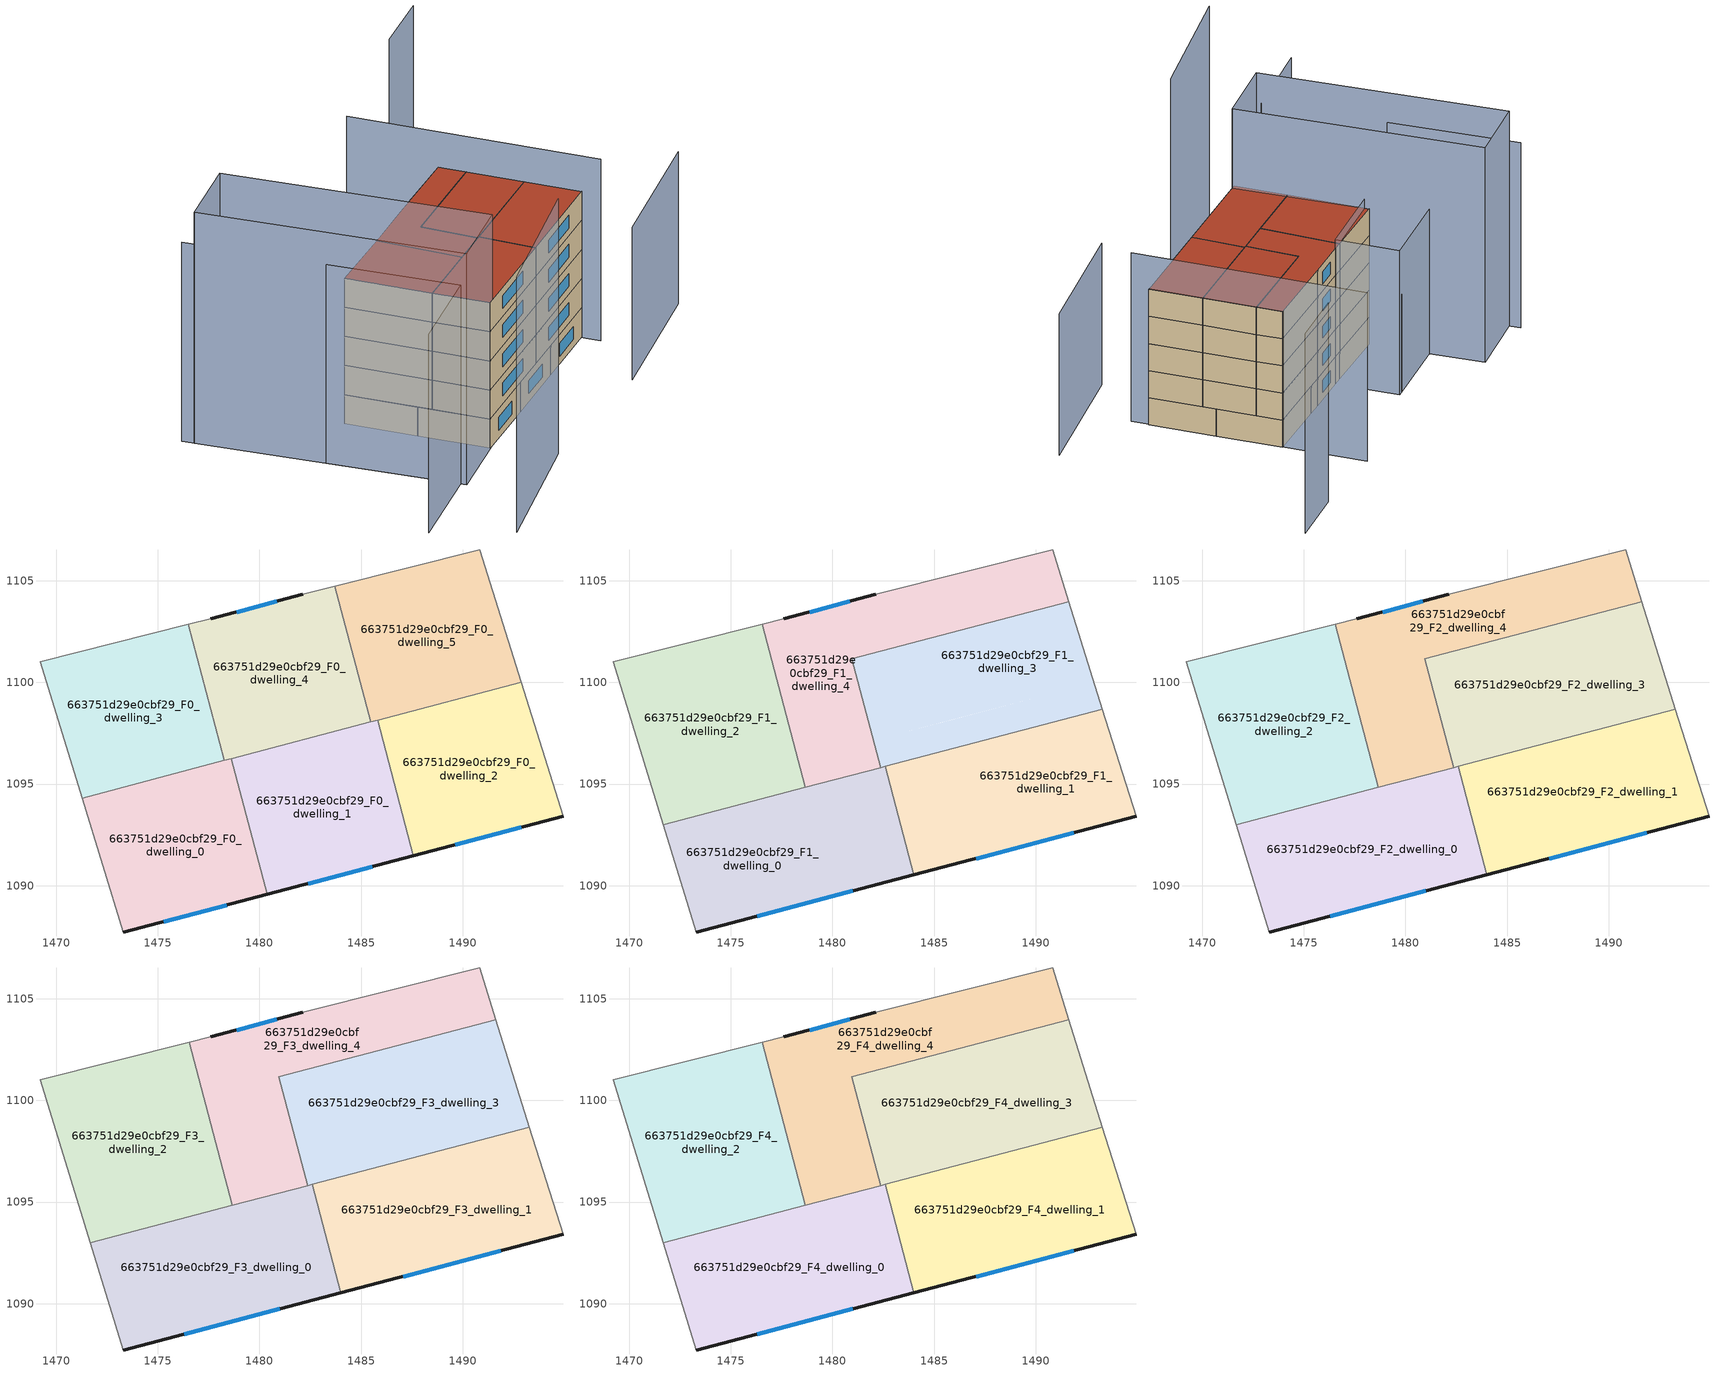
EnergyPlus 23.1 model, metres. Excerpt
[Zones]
663751d29e0cbf29_F0_dwelling_0
 floor ground (EU_floor_Construction): 1478.61,1096.25 1480.37,1089.57 1473.31,1087.71 1471.28,1094.31 z0
 wall outside (EU_wall_Construction): 1473.31,1087.71 1480.37,1089.57 z0:3
 wall to 663751d29e0cbf29_F0_dwelling_1 (EU_wall_Construction): 1480.37,1089.57 1478.61,1096.25 z0:3
 wall adiabatic (EU_wall_Construction): 1471.28,1094.31 1473.31,1087.71 z0:3
 wall to 663751d29e0cbf29_F0_dwelling_3 (EU_wall_Construction): 1478.27,1096.16 1471.28,1094.31 z0:3
 wall to 663751d29e0cbf29_F0_dwelling_4 (EU_wall_Construction): 1478.61,1096.25 1478.27,1096.16 z0:3
 window (EU_Window_Construction): 1475.29,1088.23 1478.39,1089.05 z0.84:2.16
 ceiling adiabatic (EU_roof_Construction): 1478.66,1094.83 1478.31,1096.17 1478.62,1096.25 1471.28,1094.31 1471.68,1092.99 z3
663751d29e0cbf29_F0_dwelling_1
 floor ground (EU_floor_Construction): 1485.82,1098.14 1487.57,1091.47 1480.37,1089.57 1478.61,1096.25 z0
 wall outside (EU_wall_Construction): 1480.37,1089.57 1487.57,1091.47 z0:3
 wall to 663751d29e0cbf29_F0_dwelling_2 (EU_wall_Construction): 1487.57,1091.47 1485.82,1098.14 z0:3
 wall to 663751d29e0cbf29_F0_dwelling_4 (EU_wall_Construction): 1485.47,1098.05 1478.61,1096.25 z0:3
 wall to 663751d29e0cbf29_F0_dwelling_5 (EU_wall_Construction): 1485.82,1098.14 1485.47,1098.05 z0:3
 window (EU_Window_Construction): 1482.39,1090.1 1485.56,1090.94 z0.84:2.16
663751d29e0cbf29_F0_dwelling_2
 floor ground (EU_floor_Construction): 1492.86,1100 1494.93,1093.41 1487.57,1091.47 1485.82,1098.14 z0
 wall outside (EU_wall_Construction): 1487.57,1091.47 1494.93,1093.41 z0:3
 wall adiabatic (EU_wall_Construction): 1494.93,1093.41 1492.86,1100 z0:3
 wall to 663751d29e0cbf29_F0_dwelling_5 (EU_wall_Construction): 1492.86,1100 1485.82,1098.14 z0:3
 window (EU_Window_Construction): 1489.63,1092.01 1492.87,1092.87 z0.84:2.16
663751d29e0cbf29_F0_dwelling_3
 floor ground (EU_floor_Construction): 1476.51,1102.84 1478.27,1096.16 1471.28,1094.31 1469.21,1101.02 z0
 wall to 663751d29e0cbf29_F0_dwelling_4 (EU_wall_Construction): 1478.27,1096.16 1476.51,1102.84 z0:3
 wall adiabatic (EU_wall_Construction): 1476.51,1102.84 1469.21,1101.02 1471.28,1094.31 z0:3
 ceiling adiabatic (EU_roof_Construction): 1478.27,1096.16 1476.51,1102.84 1469.21,1101.02 1471.28,1094.31 z3
663751d29e0cbf29_F0_dwelling_4
 floor ground (EU_floor_Construction): 1483.71,1104.72 1485.47,1098.05 1478.27,1096.16 1476.51,1102.84 1477.62,1103.12 1482.12,1104.32 z0
 wall outside (EU_wall_Construction): 1482.12,1104.32 1477.62,1103.12 z0:3
 wall adiabatic (EU_wall_Construction): 1477.62,1103.12 1476.51,1102.84 / 1483.71,1104.72 1482.12,1104.32 z0:3
 wall to 663751d29e0cbf29_F0_dwelling_5 (EU_wall_Construction): 1485.47,1098.05 1483.71,1104.72 z0:3
 window (EU_Window_Construction): 1480.86,1103.98 1478.88,1103.46 z0.84:2.16
663751d29e0cbf29_F0_dwelling_5
 floor ground (EU_floor_Construction): 1490.83,1106.52 1492.86,1100 1485.47,1098.05 1483.71,1104.72 z0
 wall adiabatic (EU_wall_Construction): 1492.86,1100 1490.83,1106.52 1483.71,1104.72 z0:3
663751d29e0cbf29_F1_dwelling_0
 floor to 663751d29e0cbf29_F0_dwelling_0 (EU_floor_Construction): 1478.97,1094.91 1480.37,1089.57 1473.31,1087.71 1471.68,1092.99 z3
 floor to 663751d29e0cbf29_F0_dwelling_1 (EU_floor_Construction): 1482.6,1095.87 1484,1090.53 1480.37,1089.57 1478.97,1094.91 z3
 wall outside (EU_wall_Construction): 1473.31,1087.71 1484,1090.53 z3:6
 wall to 663751d29e0cbf29_F1_dwelling_1 (EU_wall_Construction): 1484,1090.53 1482.6,1095.87 z3:6
 wall adiabatic (EU_wall_Construction): 1471.68,1092.99 1473.31,1087.71 z3:6
 wall to 663751d29e0cbf29_F1_dwelling_2 (EU_wall_Construction): 1478.66,1094.83 1471.68,1092.99 z3:6
 wall to 663751d29e0cbf29_F1_dwelling_4 (EU_wall_Construction): 1482.37,1095.81 1478.66,1094.83 z3:6
 wall to 663751d29e0cbf29_F1_dwelling_3 (EU_wall_Construction): 1482.6,1095.87 1482.37,1095.81 z3:6
 window (EU_Window_Construction): 1476.31,1088.5 1481.01,1089.74 z3.84:5.16
663751d29e0cbf29_F1_dwelling_1
 floor to 663751d29e0cbf29_F0_dwelling_1 (EU_floor_Construction): 1486.17,1096.81 1487.57,1091.47 1484,1090.53 1482.6,1095.87 z3
 floor to 663751d29e0cbf29_F0_dwelling_2 (EU_floor_Construction): 1493.28,1098.68 1494.93,1093.41 1487.57,1091.47 1486.17,1096.81 z3
 wall outside (EU_wall_Construction): 1484,1090.53 1494.93,1093.41 z3:6
 wall adiabatic (EU_wall_Construction): 1494.93,1093.41 1493.28,1098.68 z3:6
 wall to 663751d29e0cbf29_F1_dwelling_3 (EU_wall_Construction): 1493.28,1098.68 1482.6,1095.87 z3:6
 window (EU_Window_Construction): 1487.06,1091.34 1491.87,1092.6 z3.84:5.16
663751d29e0cbf29_F1_dwelling_2
 floor to 663751d29e0cbf29_F0_dwelling_4 (EU_floor_Construction): 1476.55,1102.85 1478.31,1096.17 1478.27,1096.16 1476.51,1102.84 z3
 floor adiabatic (EU_floor_Construction): 1476.51,1102.84 1478.27,1096.16 1478.31,1096.17 1478.66,1094.83 1471.68,1092.99 1469.21,1101.02 z3
 wall adiabatic (EU_wall_Construction): 1476.55,1102.85 1469.21,1101.02 1471.68,1092.99 z3:6
 wall to 663751d29e0cbf29_F1_dwelling_4 (EU_wall_Construction): 1478.66,1094.83 1476.55,1102.85 z3:6
663751d29e0cbf29_F1_dwelling_3
 floor to 663751d29e0cbf29_F0_dwelling_2 (EU_floor_Construction): 1492.86,1100 1493.28,1098.68 1486.17,1096.81 1485.82,1098.14 z3
 floor to 663751d29e0cbf29_F0_dwelling_5 (EU_floor_Construction): 1491.63,1103.96 1492.86,1100 1485.47,1098.05 1484.41,1102.06 z3
 floor to 663751d29e0cbf29_F0_dwelling_4 (EU_floor_Construction): 1484.41,1102.06 1485.47,1098.05 1482.01,1097.14 1480.96,1101.15 z3
 floor to 663751d29e0cbf29_F0_dwelling_1 (EU_floor_Construction): 1485.82,1098.14 1486.17,1096.81 1482.37,1095.81 1482.01,1097.14 z3
 wall to 663751d29e0cbf29_F1_dwelling_4 (EU_wall_Construction): 1491.63,1103.96 1480.96,1101.15 1482.37,1095.81 z3:6
 wall adiabatic (EU_wall_Construction): 1493.28,1098.68 1491.63,1103.96 z3:6
663751d29e0cbf29_F1_dwelling_4
 floor to 663751d29e0cbf29_F0_dwelling_4 (EU_floor_Construction): 1483.71,1104.72 1484.41,1102.06 1480.96,1101.15 1482.01,1097.14 1478.31,1096.17 1476.55,1102.85 1477.62,1103.12 1482.12,1104.32 z3
 floor to 663751d29e0cbf29_F0_dwelling_1 (EU_floor_Construction): 1482.01,1097.14 1482.37,1095.81 1478.97,1094.91 1478.62,1096.25 z3
 floor to 663751d29e0cbf29_F0_dwelling_5 (EU_floor_Construction): 1490.83,1106.52 1491.63,1103.96 1484.41,1102.06 1483.71,1104.72 z3
 floor to 663751d29e0cbf29_F0_dwelling_0 (EU_floor_Construction): 1478.62,1096.25 1478.97,1094.91 1478.66,1094.83 1478.31,1096.17 z3
 wall outside (EU_wall_Construction): 1482.12,1104.32 1477.62,1103.12 z3:6
 wall adiabatic (EU_wall_Construction): 1477.62,1103.12 1476.55,1102.85 / 1491.63,1103.96 1490.83,1106.52 1482.12,1104.32 z3:6
 window (EU_Window_Construction): 1480.86,1103.98 1478.88,1103.46 z3.84:5.16
663751d29e0cbf29_F2_dwelling_0
 floor to 663751d29e0cbf29_F1_dwelling_0 (EU_floor_Construction): 1482.6,1095.87 1484,1090.53 1473.31,1087.71 1471.68,1092.99 z6
 wall outside (EU_wall_Construction): 1473.31,1087.71 1484,1090.53 z6:9
 wall to 663751d29e0cbf29_F2_dwelling_1 (EU_wall_Construction): 1484,1090.53 1482.6,1095.87 z6:9
 wall adiabatic (EU_wall_Construction): 1471.68,1092.99 1473.31,1087.71 z6:9
 wall to 663751d29e0cbf29_F2_dwelling_2 (EU_wall_Construction): 1478.66,1094.83 1471.68,1092.99 z6:9
 wall to 663751d29e0cbf29_F2_dwelling_4 (EU_wall_Construction): 1482.37,1095.81 1478.66,1094.83 z6:9
 wall to 663751d29e0cbf29_F2_dwelling_3 (EU_wall_Construction): 1482.6,1095.87 1482.37,1095.81 z6:9
 window (EU_Window_Construction): 1476.31,1088.5 1481.01,1089.74 z6.84:8.16
663751d29e0cbf29_F2_dwelling_1
 floor to 663751d29e0cbf29_F1_dwelling_1 (EU_floor_Construction): 1493.28,1098.68 1494.93,1093.41 1484,1090.53 1482.6,1095.87 z6
 wall outside (EU_wall_Construction): 1484,1090.53 1494.93,1093.41 z6:9
 wall adiabatic (EU_wall_Construction): 1494.93,1093.41 1493.28,1098.68 z6:9
 wall to 663751d29e0cbf29_F2_dwelling_3 (EU_wall_Construction): 1493.28,1098.68 1482.6,1095.87 z6:9
 window (EU_Window_Construction): 1487.06,1091.34 1491.87,1092.6 z6.84:8.16
663751d29e0cbf29_F2_dwelling_2
 floor to 663751d29e0cbf29_F1_dwelling_2 (EU_floor_Construction): 1476.55,1102.85 1478.66,1094.83 1471.68,1092.99 1469.21,1101.02 z6
 wall adiabatic (EU_wall_Construction): 1476.55,1102.85 1469.21,1101.02 1471.68,1092.99 z6:9
 wall to 663751d29e0cbf29_F2_dwelling_4 (EU_wall_Construction): 1478.66,1094.83 1476.55,1102.85 z6:9
663751d29e0cbf29_F2_dwelling_3
 floor to 663751d29e0cbf29_F1_dwelling_3 (EU_floor_Construction): 1491.63,1103.96 1493.28,1098.68 1482.37,1095.81 1480.96,1101.15 z6
 wall to 663751d29e0cbf29_F2_dwelling_4 (EU_wall_Construction): 1491.63,1103.96 1480.96,1101.15 1482.37,1095.81 z6:9
 wall adiabatic (EU_wall_Construction): 1493.28,1098.68 1491.63,1103.96 z6:9
663751d29e0cbf29_F2_dwelling_4
 floor to 663751d29e0cbf29_F1_dwelling_4 (EU_floor_Construction): 1490.83,1106.52 1491.63,1103.96 1480.96,1101.15 1482.37,1095.81 1478.66,1094.83 1476.55,1102.85 1477.62,1103.12 1482.12,1104.32 z6
 wall outside (EU_wall_Construction): 1482.12,1104.32 1477.62,1103.12 z6:9
 wall adiabatic (EU_wall_Construction): 1477.62,1103.12 1476.55,1102.85 / 1491.63,1103.96 1490.83,1106.52 1482.12,1104.32 z6:9
 window (EU_Window_Construction): 1480.86,1103.98 1478.88,1103.46 z6.84:8.16
663751d29e0cbf29_F3_dwelling_0
 floor to 663751d29e0cbf29_F2_dwelling_0 (EU_floor_Construction): 1482.6,1095.87 1484,1090.53 1473.31,1087.71 1471.68,1092.99 z9
 wall outside (EU_wall_Construction): 1473.31,1087.71 1484,1090.53 z9:12
 wall to 663751d29e0cbf29_F3_dwelling_1 (EU_wall_Construction): 1484,1090.53 1482.6,1095.87 z9:12
 wall adiabatic (EU_wall_Construction): 1471.68,1092.99 1473.31,1087.71 z9:12
 wall to 663751d29e0cbf29_F3_dwelling_2 (EU_wall_Construction): 1478.66,1094.83 1471.68,1092.99 z9:12
 wall to 663751d29e0cbf29_F3_dwelling_4 (EU_wall_Construction): 1482.37,1095.81 1478.66,1094.83 z9:12
 wall to 663751d29e0cbf29_F3_dwelling_3 (EU_wall_Construction): 1482.6,1095.87 1482.37,1095.81 z9:12
 window (EU_Window_Construction): 1476.31,1088.5 1481.01,1089.74 z9.84:11.16
663751d29e0cbf29_F3_dwelling_1
 floor to 663751d29e0cbf29_F2_dwelling_1 (EU_floor_Construction): 1493.28,1098.68 1494.93,1093.41 1484,1090.53 1482.6,1095.87 z9
 wall outside (EU_wall_Construction): 1484,1090.53 1494.93,1093.41 z9:12
 wall adiabatic (EU_wall_Construction): 1494.93,1093.41 1493.28,1098.68 z9:12
 wall to 663751d29e0cbf29_F3_dwelling_3 (EU_wall_Construction): 1493.28,1098.68 1482.6,1095.87 z9:12
 window (EU_Window_Construction): 1487.06,1091.34 1491.87,1092.6 z9.84:11.16
663751d29e0cbf29_F3_dwelling_2
 floor to 663751d29e0cbf29_F2_dwelling_2 (EU_floor_Construction): 1476.55,1102.85 1478.66,1094.83 1471.68,1092.99 1469.21,1101.02 z9
 wall adiabatic (EU_wall_Construction): 1476.55,1102.85 1469.21,1101.02 1471.68,1092.99 z9:12
 wall to 663751d29e0cbf29_F3_dwelling_4 (EU_wall_Construction): 1478.66,1094.83 1476.55,1102.85 z9:12
663751d29e0cbf29_F3_dwelling_3
 floor to 663751d29e0cbf29_F2_dwelling_3 (EU_floor_Construction): 1491.63,1103.96 1493.28,1098.68 1482.37,1095.81 1480.96,1101.15 z9
 wall to 663751d29e0cbf29_F3_dwelling_4 (EU_wall_Construction): 1491.63,1103.96 1480.96,1101.15 1482.37,1095.81 z9:12
 wall adiabatic (EU_wall_Construction): 1493.28,1098.68 1491.63,1103.96 z9:12
663751d29e0cbf29_F3_dwelling_4
 floor to 663751d29e0cbf29_F2_dwelling_4 (EU_floor_Construction): 1490.83,1106.52 1491.63,1103.96 1480.96,1101.15 1482.37,1095.81 1478.66,1094.83 1476.55,1102.85 1477.62,1103.12 1482.12,1104.32 z9
 wall outside (EU_wall_Construction): 1482.12,1104.32 1477.62,1103.12 z9:12
 wall adiabatic (EU_wall_Construction): 1477.62,1103.12 1476.55,1102.85 / 1491.63,1103.96 1490.83,1106.52 1482.12,1104.32 z9:12
 window (EU_Window_Construction): 1480.86,1103.98 1478.88,1103.46 z9.84:11.16
663751d29e0cbf29_F4_dwelling_0
 floor to 663751d29e0cbf29_F3_dwelling_0 (EU_floor_Construction): 1482.6,1095.87 1484,1090.53 1473.31,1087.71 1471.68,1092.99 z12
 wall outside (EU_wall_Construction): 1473.31,1087.71 1484,1090.53 z12:15
 wall to 663751d29e0cbf29_F4_dwelling_1 (EU_wall_Construction): 1484,1090.53 1482.6,1095.87 z12:15
 wall adiabatic (EU_wall_Construction): 1471.68,1092.99 1473.31,1087.71 z12:15
 wall to 663751d29e0cbf29_F4_dwelling_2 (EU_wall_Construction): 1478.66,1094.83 1471.68,1092.99 z12:15
 wall to 663751d29e0cbf29_F4_dwelling_4 (EU_wall_Construction): 1482.37,1095.81 1478.66,1094.83 z12:15
 wall to 663751d29e0cbf29_F4_dwelling_3 (EU_wall_Construction): 1482.6,1095.87 1482.37,1095.81 z12:15
 window (EU_Window_Construction): 1476.31,1088.5 1481.01,1089.74 z12.84:14.16
 roof outside (EU_roof_Construction): 1484,1090.53 1482.6,1095.87 1471.68,1092.99 1473.31,1087.71 z15
663751d29e0cbf29_F4_dwelling_1
 floor to 663751d29e0cbf29_F3_dwelling_1 (EU_floor_Construction): 1493.28,1098.68 1494.93,1093.41 1484,1090.53 1482.6,1095.87 z12
 wall outside (EU_wall_Construction): 1484,1090.53 1494.93,1093.41 z12:15
 wall adiabatic (EU_wall_Construction): 1494.93,1093.41 1493.28,1098.68 z12:15
 wall to 663751d29e0cbf29_F4_dwelling_3 (EU_wall_Construction): 1493.28,1098.68 1482.6,1095.87 z12:15
 window (EU_Window_Construction): 1487.06,1091.34 1491.87,1092.6 z12.84:14.16
 roof outside (EU_roof_Construction): 1494.93,1093.41 1493.28,1098.68 1482.6,1095.87 1484,1090.53 z15
663751d29e0cbf29_F4_dwelling_2
 floor to 663751d29e0cbf29_F3_dwelling_2 (EU_floor_Construction): 1476.55,1102.85 1478.66,1094.83 1471.68,1092.99 1469.21,1101.02 z12
 wall adiabatic (EU_wall_Construction): 1476.55,1102.85 1469.21,1101.02 1471.68,1092.99 z12:15
 wall to 663751d29e0cbf29_F4_dwelling_4 (EU_wall_Construction): 1478.66,1094.83 1476.55,1102.85 z12:15
 roof outside (EU_roof_Construction): 1478.66,1094.83 1476.55,1102.85 1469.21,1101.02 1471.68,1092.99 z15
663751d29e0cbf29_F4_dwelling_3
 floor to 663751d29e0cbf29_F3_dwelling_3 (EU_floor_Construction): 1491.63,1103.96 1493.28,1098.68 1482.37,1095.81 1480.96,1101.15 z12
 wall to 663751d29e0cbf29_F4_dwelling_4 (EU_wall_Construction): 1491.63,1103.96 1480.96,1101.15 1482.37,1095.81 z12:15
 wall adiabatic (EU_wall_Construction): 1493.28,1098.68 1491.63,1103.96 z12:15
 roof outside (EU_roof_Construction): 1493.28,1098.68 1491.63,1103.96 1480.96,1101.15 1482.37,1095.81 z15
663751d29e0cbf29_F4_dwelling_4
 floor to 663751d29e0cbf29_F3_dwelling_4 (EU_floor_Construction): 1490.83,1106.52 1491.63,1103.96 1480.96,1101.15 1482.37,1095.81 1478.66,1094.83 1476.55,1102.85 1477.62,1103.12 1482.12,1104.32 z12
 wall outside (EU_wall_Construction): 1482.12,1104.32 1477.62,1103.12 z12:15
 wall adiabatic (EU_wall_Construction): 1477.62,1103.12 1476.55,1102.85 / 1491.63,1103.96 1490.83,1106.52 1482.12,1104.32 z12:15
 window (EU_Window_Construction): 1480.86,1103.98 1478.88,1103.46 z12.84:14.16
 roof outside (EU_roof_Construction): 1491.63,1103.96 1490.83,1106.52 1482.12,1104.32 1477.62,1103.12 1476.55,1102.85 1478.66,1094.83 1482.37,1095.81 1480.96,1101.15 z15
shading: 1491.22,1085 1505.04,1090.07 z0:15.7; 1462.2,1076.51 1476.16,1082.19 z0:26.3; 1457.82,1110.86 1466.41,1085.91 / 1466.41,1085.91 1457.35,1082.8 z0:20.5; 1466.58,1085.4 1458.21,1109.73 / 1458.21,1109.73 1465.45,1112.23 / 1465.45,1112.23 1473.83,1087.89 / 1473.83,1087.89 1466.58,1085.4 z0:23.8; 1467.31,1106.83 1475.65,1109.42 / 1475.65,1109.42 1477.62,1103.12 / 1477.62,1103.12 1469.27,1100.52 / 1469.27,1100.52 1467.31,1106.83 z0:16; 1495.37,1091.65 1488.23,1114.83 z0:18.7; 1490.83,1106.52 1482.13,1103.81 z0:7.1; 1503.34,1118.52 1497.03,1116.6 z0:22.1; 1475.02,1109.23 1467.17,1106.65 z0:11.1
[Building]
EU S2 Campaign: North Axis=0; Terrain=City; Solar Distribution=FullExterior
[Site:Location]
Lyon-Bron: Latitude=45.75; Longitude=5; Time Zone=1; Elevation=198
[SizingPeriod:WeatherFileDays]
AnnualSizingPeriod: Begin Month=1; Begin Day of Month=1; End Month=12; End Day of Month=31; Day of Week for Start Day=Monday; Use Weather File Daylight Saving Period=No; Use Weather File Rain and Snow Indicators=No
[MATERIAL]
EU_InternalMass_Material: Roughness=MediumRough; Thickness=0.1; Conductivity=1; Density=1800; Specific Heat=900; Thermal Absorptance=0.9; Solar Absorptance=0.7; Visible Absorptance=0.7
[MATERIAL:NOMASS] Roughness=MediumRough; Thermal Absorptance=0.9; Solar Absorptance=0.7; Visible Absorptance=0.7
Name | Thermal Resistance
EU_wall_NoMass | 0.776494
EU_roof_NoMass | 0.486893
EU_floor_NoMass | 0.421597
[WINDOWMATERIAL:SIMPLEGLAZINGSYSTEM]
EU_Window_SimpleGlazing: UFactor=4.24961; Solar Heat Gain Coefficient=0.83; Visible Transmittance=0.83
[CONSTRUCTION]
EU_wall_Construction: EU_wall_NoMass
EU_roof_Construction: EU_roof_NoMass
EU_floor_Construction: EU_floor_NoMass
EU_Window_Construction: EU_Window_SimpleGlazing
EU_InternalMass_Construction: EU_InternalMass_Material
[ZONE] Type=1; Multiplier=1; Ceiling Height=autocalculate; Floor Area=autocalculate; Part of Total Floor Area=Yes
Name | Volume
663751d29e0cbf29_F0_dwelling_0 | 154.189
663751d29e0cbf29_F1_dwelling_0; 663751d29e0cbf29_F2_dwelling_0; 663751d29e0cbf29_F3_dwelling_0; 663751d29e0cbf29_F4_dwelling_0 | 185.008
663751d29e0cbf29_F0_dwelling_1 | 154.195
663751d29e0cbf29_F1_dwelling_1; 663751d29e0cbf29_F2_dwelling_1; 663751d29e0cbf29_F3_dwelling_1; 663751d29e0cbf29_F4_dwelling_1 | 185.012
663751d29e0cbf29_F0_dwelling_2 | 154.182
663751d29e0cbf29_F1_dwelling_2; 663751d29e0cbf29_F2_dwelling_2; 663751d29e0cbf29_F3_dwelling_2; 663751d29e0cbf29_F4_dwelling_2 | 185.032
663751d29e0cbf29_F0_dwelling_3 | 154.197
663751d29e0cbf29_F1_dwelling_3; 663751d29e0cbf29_F2_dwelling_3; 663751d29e0cbf29_F3_dwelling_3; 663751d29e0cbf29_F4_dwelling_3 | 185.038
663751d29e0cbf29_F0_dwelling_4 | 154.191
663751d29e0cbf29_F1_dwelling_4; 663751d29e0cbf29_F2_dwelling_4; 663751d29e0cbf29_F3_dwelling_4; 663751d29e0cbf29_F4_dwelling_4 | 185.037
663751d29e0cbf29_F0_dwelling_5 | 154.202
[INTERNALMASS] Construction=EU_InternalMass_Construction
Name | Zone or ZoneList | Surface Area
663751d29e0cbf29_F0_dwelling_0_EU_InternalMass | 663751d29e0cbf29_F0_dwelling_0 | 51.3962
663751d29e0cbf29_F0_dwelling_1_EU_InternalMass | 663751d29e0cbf29_F0_dwelling_1 | 51.3981
663751d29e0cbf29_F0_dwelling_2_EU_InternalMass | 663751d29e0cbf29_F0_dwelling_2 | 51.3942
663751d29e0cbf29_F0_dwelling_3_EU_InternalMass | 663751d29e0cbf29_F0_dwelling_3 | 51.399
663751d29e0cbf29_F0_dwelling_4_EU_InternalMass | 663751d29e0cbf29_F0_dwelling_4 | 51.3972
663751d29e0cbf29_F0_dwelling_5_EU_InternalMass | 663751d29e0cbf29_F0_dwelling_5 | 51.4007
663751d29e0cbf29_F1_dwelling_0_EU_InternalMass | 663751d29e0cbf29_F1_dwelling_0 | 61.6703
663751d29e0cbf29_F1_dwelling_1_EU_InternalMass | 663751d29e0cbf29_F1_dwelling_1 | 61.6714
663751d29e0cbf29_F1_dwelling_2_EU_InternalMass | 663751d29e0cbf29_F1_dwelling_2 | 61.6773
663751d29e0cbf29_F1_dwelling_3_EU_InternalMass | 663751d29e0cbf29_F1_dwelling_3 | 61.6802
663751d29e0cbf29_F1_dwelling_4_EU_InternalMass | 663751d29e0cbf29_F1_dwelling_4 | 61.6795
663751d29e0cbf29_F2_dwelling_0_EU_InternalMass | 663751d29e0cbf29_F2_dwelling_0 | 61.6703
663751d29e0cbf29_F2_dwelling_1_EU_InternalMass | 663751d29e0cbf29_F2_dwelling_1 | 61.6714
663751d29e0cbf29_F2_dwelling_2_EU_InternalMass | 663751d29e0cbf29_F2_dwelling_2 | 61.6773
663751d29e0cbf29_F2_dwelling_3_EU_InternalMass | 663751d29e0cbf29_F2_dwelling_3 | 61.6802
663751d29e0cbf29_F2_dwelling_4_EU_InternalMass | 663751d29e0cbf29_F2_dwelling_4 | 61.6795
663751d29e0cbf29_F3_dwelling_0_EU_InternalMass | 663751d29e0cbf29_F3_dwelling_0 | 61.6703
663751d29e0cbf29_F3_dwelling_1_EU_InternalMass | 663751d29e0cbf29_F3_dwelling_1 | 61.6714
663751d29e0cbf29_F3_dwelling_2_EU_InternalMass | 663751d29e0cbf29_F3_dwelling_2 | 61.6773
663751d29e0cbf29_F3_dwelling_3_EU_InternalMass | 663751d29e0cbf29_F3_dwelling_3 | 61.6802
663751d29e0cbf29_F3_dwelling_4_EU_InternalMass | 663751d29e0cbf29_F3_dwelling_4 | 61.6795
663751d29e0cbf29_F4_dwelling_0_EU_InternalMass | 663751d29e0cbf29_F4_dwelling_0 | 61.6703
663751d29e0cbf29_F4_dwelling_1_EU_InternalMass | 663751d29e0cbf29_F4_dwelling_1 | 61.6714
663751d29e0cbf29_F4_dwelling_2_EU_InternalMass | 663751d29e0cbf29_F4_dwelling_2 | 61.6773
663751d29e0cbf29_F4_dwelling_3_EU_InternalMass | 663751d29e0cbf29_F4_dwelling_3 | 61.6802
663751d29e0cbf29_F4_dwelling_4_EU_InternalMass | 663751d29e0cbf29_F4_dwelling_4 | 61.6795
[OTHEREQUIPMENT] Fuel Type=Electricity; Design Level Calculation Method=Watts/Area; Power per Zone Floor Area=1; Fraction Latent=0; Fraction Radiant=0; Fraction Lost=0; Carbon Dioxide Generation Rate=0; EndUse Subcategory=EU_Step8_InternalGains
Name | Zone or ZoneList or Space or SpaceList | Schedule
EU_Step8_InternalGain_663751d29e0cbf29_F0_dwelling_0_f000 | 663751d29e0cbf29_F0_dwelling_0 | EU_Step8_GainSchedule_663751d29e0cbf29_F0_dwelling_0_f000
EU_Step8_InternalGain_663751d29e0cbf29_F0_dwelling_1_f000 | 663751d29e0cbf29_F0_dwelling_1 | EU_Step8_GainSchedule_663751d29e0cbf29_F0_dwelling_1_f000
EU_Step8_InternalGain_663751d29e0cbf29_F0_dwelling_2_f000 | 663751d29e0cbf29_F0_dwelling_2 | EU_Step8_GainSchedule_663751d29e0cbf29_F0_dwelling_2_f000
EU_Step8_InternalGain_663751d29e0cbf29_F0_dwelling_3_f000 | 663751d29e0cbf29_F0_dwelling_3 | EU_Step8_GainSchedule_663751d29e0cbf29_F0_dwelling_3_f000
EU_Step8_InternalGain_663751d29e0cbf29_F0_dwelling_4_f000 | 663751d29e0cbf29_F0_dwelling_4 | EU_Step8_GainSchedule_663751d29e0cbf29_F0_dwelling_4_f000
EU_Step8_InternalGain_663751d29e0cbf29_F0_dwelling_5_f000 | 663751d29e0cbf29_F0_dwelling_5 | EU_Step8_GainSchedule_663751d29e0cbf29_F0_dwelling_5_f000
EU_Step8_InternalGain_663751d29e0cbf29_F1_dwelling_0_f000 | 663751d29e0cbf29_F1_dwelling_0 | EU_Step8_GainSchedule_663751d29e0cbf29_F1_dwelling_0_f000
EU_Step8_InternalGain_663751d29e0cbf29_F1_dwelling_1_f000 | 663751d29e0cbf29_F1_dwelling_1 | EU_Step8_GainSchedule_663751d29e0cbf29_F1_dwelling_1_f000
EU_Step8_InternalGain_663751d29e0cbf29_F1_dwelling_2_f000 | 663751d29e0cbf29_F1_dwelling_2 | EU_Step8_GainSchedule_663751d29e0cbf29_F1_dwelling_2_f000
EU_Step8_InternalGain_663751d29e0cbf29_F1_dwelling_3_f000 | 663751d29e0cbf29_F1_dwelling_3 | EU_Step8_GainSchedule_663751d29e0cbf29_F1_dwelling_3_f000
EU_Step8_InternalGain_663751d29e0cbf29_F1_dwelling_4_f000 | 663751d29e0cbf29_F1_dwelling_4 | EU_Step8_GainSchedule_663751d29e0cbf29_F1_dwelling_4_f000
EU_Step8_InternalGain_663751d29e0cbf29_F2_dwelling_0_f000 | 663751d29e0cbf29_F2_dwelling_0 | EU_Step8_GainSchedule_663751d29e0cbf29_F2_dwelling_0_f000
EU_Step8_InternalGain_663751d29e0cbf29_F2_dwelling_1_f000 | 663751d29e0cbf29_F2_dwelling_1 | EU_Step8_GainSchedule_663751d29e0cbf29_F2_dwelling_1_f000
EU_Step8_InternalGain_663751d29e0cbf29_F2_dwelling_2_f000 | 663751d29e0cbf29_F2_dwelling_2 | EU_Step8_GainSchedule_663751d29e0cbf29_F2_dwelling_2_f000
EU_Step8_InternalGain_663751d29e0cbf29_F2_dwelling_3_f000 | 663751d29e0cbf29_F2_dwelling_3 | EU_Step8_GainSchedule_663751d29e0cbf29_F2_dwelling_3_f000
EU_Step8_InternalGain_663751d29e0cbf29_F2_dwelling_4_f000 | 663751d29e0cbf29_F2_dwelling_4 | EU_Step8_GainSchedule_663751d29e0cbf29_F2_dwelling_4_f000
EU_Step8_InternalGain_663751d29e0cbf29_F3_dwelling_0_f000 | 663751d29e0cbf29_F3_dwelling_0 | EU_Step8_GainSchedule_663751d29e0cbf29_F3_dwelling_0_f000
EU_Step8_InternalGain_663751d29e0cbf29_F3_dwelling_1_f000 | 663751d29e0cbf29_F3_dwelling_1 | EU_Step8_GainSchedule_663751d29e0cbf29_F3_dwelling_1_f000
EU_Step8_InternalGain_663751d29e0cbf29_F3_dwelling_2_f000 | 663751d29e0cbf29_F3_dwelling_2 | EU_Step8_GainSchedule_663751d29e0cbf29_F3_dwelling_2_f000
EU_Step8_InternalGain_663751d29e0cbf29_F3_dwelling_3_f000 | 663751d29e0cbf29_F3_dwelling_3 | EU_Step8_GainSchedule_663751d29e0cbf29_F3_dwelling_3_f000
EU_Step8_InternalGain_663751d29e0cbf29_F3_dwelling_4_f000 | 663751d29e0cbf29_F3_dwelling_4 | EU_Step8_GainSchedule_663751d29e0cbf29_F3_dwelling_4_f000
EU_Step8_InternalGain_663751d29e0cbf29_F4_dwelling_0_f000 | 663751d29e0cbf29_F4_dwelling_0 | EU_Step8_GainSchedule_663751d29e0cbf29_F4_dwelling_0_f000
EU_Step8_InternalGain_663751d29e0cbf29_F4_dwelling_1_f000 | 663751d29e0cbf29_F4_dwelling_1 | EU_Step8_GainSchedule_663751d29e0cbf29_F4_dwelling_1_f000
EU_Step8_InternalGain_663751d29e0cbf29_F4_dwelling_2_f000 | 663751d29e0cbf29_F4_dwelling_2 | EU_Step8_GainSchedule_663751d29e0cbf29_F4_dwelling_2_f000
EU_Step8_InternalGain_663751d29e0cbf29_F4_dwelling_3_f000 | 663751d29e0cbf29_F4_dwelling_3 | EU_Step8_GainSchedule_663751d29e0cbf29_F4_dwelling_3_f000
EU_Step8_InternalGain_663751d29e0cbf29_F4_dwelling_4_f000 | 663751d29e0cbf29_F4_dwelling_4 | EU_Step8_GainSchedule_663751d29e0cbf29_F4_dwelling_4_f000
[ZONEVENTILATION:DESIGNFLOWRATE] Schedule=EU_AlwaysOn; Design Flow Rate Calculation Method=AirChanges/Hour; Air Changes per Hour=0.693814; Ventilation Type=Natural; Fan Pressure Rise=0; Fan Total Efficiency=1; Constant Term Coefficient=1; Temperature Term Coefficient=0; Velocity Term Coefficient=0; Velocity Squared Term Coefficient=0; Minimum Indoor Temperature=-100; Maximum Indoor Temperature=100; Delta Temperature=-100; Minimum Outdoor Temperature=-100; Maximum Outdoor Temperature=100; Maximum Wind Speed=40
Name | Zone or ZoneList or Space or SpaceList
EU_ConstantAir_663751d29e0cbf29_F0_dwelling_0 | 663751d29e0cbf29_F0_dwelling_0
EU_ConstantAir_663751d29e0cbf29_F0_dwelling_1 | 663751d29e0cbf29_F0_dwelling_1
EU_ConstantAir_663751d29e0cbf29_F0_dwelling_2 | 663751d29e0cbf29_F0_dwelling_2
EU_ConstantAir_663751d29e0cbf29_F0_dwelling_3 | 663751d29e0cbf29_F0_dwelling_3
EU_ConstantAir_663751d29e0cbf29_F0_dwelling_4 | 663751d29e0cbf29_F0_dwelling_4
EU_ConstantAir_663751d29e0cbf29_F0_dwelling_5 | 663751d29e0cbf29_F0_dwelling_5
EU_ConstantAir_663751d29e0cbf29_F1_dwelling_0 | 663751d29e0cbf29_F1_dwelling_0
EU_ConstantAir_663751d29e0cbf29_F1_dwelling_1 | 663751d29e0cbf29_F1_dwelling_1
EU_ConstantAir_663751d29e0cbf29_F1_dwelling_2 | 663751d29e0cbf29_F1_dwelling_2
EU_ConstantAir_663751d29e0cbf29_F1_dwelling_3 | 663751d29e0cbf29_F1_dwelling_3
EU_ConstantAir_663751d29e0cbf29_F1_dwelling_4 | 663751d29e0cbf29_F1_dwelling_4
EU_ConstantAir_663751d29e0cbf29_F2_dwelling_0 | 663751d29e0cbf29_F2_dwelling_0
EU_ConstantAir_663751d29e0cbf29_F2_dwelling_1 | 663751d29e0cbf29_F2_dwelling_1
EU_ConstantAir_663751d29e0cbf29_F2_dwelling_2 | 663751d29e0cbf29_F2_dwelling_2
EU_ConstantAir_663751d29e0cbf29_F2_dwelling_3 | 663751d29e0cbf29_F2_dwelling_3
EU_ConstantAir_663751d29e0cbf29_F2_dwelling_4 | 663751d29e0cbf29_F2_dwelling_4
EU_ConstantAir_663751d29e0cbf29_F3_dwelling_0 | 663751d29e0cbf29_F3_dwelling_0
EU_ConstantAir_663751d29e0cbf29_F3_dwelling_1 | 663751d29e0cbf29_F3_dwelling_1
EU_ConstantAir_663751d29e0cbf29_F3_dwelling_2 | 663751d29e0cbf29_F3_dwelling_2
EU_ConstantAir_663751d29e0cbf29_F3_dwelling_3 | 663751d29e0cbf29_F3_dwelling_3
EU_ConstantAir_663751d29e0cbf29_F3_dwelling_4 | 663751d29e0cbf29_F3_dwelling_4
EU_ConstantAir_663751d29e0cbf29_F4_dwelling_0 | 663751d29e0cbf29_F4_dwelling_0
EU_ConstantAir_663751d29e0cbf29_F4_dwelling_1 | 663751d29e0cbf29_F4_dwelling_1
EU_ConstantAir_663751d29e0cbf29_F4_dwelling_2 | 663751d29e0cbf29_F4_dwelling_2
EU_ConstantAir_663751d29e0cbf29_F4_dwelling_3 | 663751d29e0cbf29_F4_dwelling_3
EU_ConstantAir_663751d29e0cbf29_F4_dwelling_4 | 663751d29e0cbf29_F4_dwelling_4
[HVACTEMPLATE:THERMOSTAT] Constant Heating Setpoint=20; Constant Cooling Setpoint=50
EU_HeatOnly_663751d29e0cbf29_F0_dwelling_0; EU_HeatOnly_663751d29e0cbf29_F0_dwelling_1; EU_HeatOnly_663751d29e0cbf29_F0_dwelling_2; EU_HeatOnly_663751d29e0cbf29_F0_dwelling_3; EU_HeatOnly_663751d29e0cbf29_F0_dwelling_4; EU_HeatOnly_663751d29e0cbf29_F0_dwelling_5; EU_HeatOnly_663751d29e0cbf29_F1_dwelling_0; EU_HeatOnly_663751d29e0cbf29_F1_dwelling_1; EU_HeatOnly_663751d29e0cbf29_F1_dwelling_2; EU_HeatOnly_663751d29e0cbf29_F1_dwelling_3; EU_HeatOnly_663751d29e0cbf29_F1_dwelling_4; EU_HeatOnly_663751d29e0cbf29_F2_dwelling_0; EU_HeatOnly_663751d29e0cbf29_F2_dwelling_1; EU_HeatOnly_663751d29e0cbf29_F2_dwelling_2; EU_HeatOnly_663751d29e0cbf29_F2_dwelling_3; EU_HeatOnly_663751d29e0cbf29_F2_dwelling_4; EU_HeatOnly_663751d29e0cbf29_F3_dwelling_0; EU_HeatOnly_663751d29e0cbf29_F3_dwelling_1; EU_HeatOnly_663751d29e0cbf29_F3_dwelling_2; EU_HeatOnly_663751d29e0cbf29_F3_dwelling_3; EU_HeatOnly_663751d29e0cbf29_F3_dwelling_4; EU_HeatOnly_663751d29e0cbf29_F4_dwelling_0; EU_HeatOnly_663751d29e0cbf29_F4_dwelling_1; EU_HeatOnly_663751d29e0cbf29_F4_dwelling_2; EU_HeatOnly_663751d29e0cbf29_F4_dwelling_3; EU_HeatOnly_663751d29e0cbf29_F4_dwelling_4
[HVACTEMPLATE:ZONE:IDEALLOADSAIRSYSTEM] System Availability Schedule=EU_AlwaysOn; Maximum Heating Supply Air Temperature=50; Minimum Cooling Supply Air Temperature=13; Maximum Heating Supply Air Humidity Ratio=0.0156; Minimum Cooling Supply Air Humidity Ratio=0.0077; Heating Limit=NoLimit; Cooling Limit=NoLimit; Heating Availability Schedule=EU_AlwaysOn; Cooling Availability Schedule=EU_CoolingOff; Dehumidification Control Type=ConstantSensibleHeatRatio; Cooling Sensible Heat Ratio=0.7; Dehumidification Setpoint=60; Humidification Control Type=None; Humidification Setpoint=30; Outdoor Air Method=None; Outdoor Air Flow Rate per Person=0.00944; Outdoor Air Flow Rate per Zone Floor Area=0; Outdoor Air Flow Rate per Zone=0; Demand Controlled Ventilation Type=None; Outdoor Air Economizer Type=NoEconomizer; Heat Recovery Type=None; Sensible Heat Recovery Effectiveness=0.7; Latent Heat Recovery Effectiveness=0.65
Name | Template Thermostat
663751d29e0cbf29_F0_dwelling_0 | EU_HeatOnly_663751d29e0cbf29_F0_dwelling_0
663751d29e0cbf29_F0_dwelling_1 | EU_HeatOnly_663751d29e0cbf29_F0_dwelling_1
663751d29e0cbf29_F0_dwelling_2 | EU_HeatOnly_663751d29e0cbf29_F0_dwelling_2
663751d29e0cbf29_F0_dwelling_3 | EU_HeatOnly_663751d29e0cbf29_F0_dwelling_3
663751d29e0cbf29_F0_dwelling_4 | EU_HeatOnly_663751d29e0cbf29_F0_dwelling_4
663751d29e0cbf29_F0_dwelling_5 | EU_HeatOnly_663751d29e0cbf29_F0_dwelling_5
663751d29e0cbf29_F1_dwelling_0 | EU_HeatOnly_663751d29e0cbf29_F1_dwelling_0
663751d29e0cbf29_F1_dwelling_1 | EU_HeatOnly_663751d29e0cbf29_F1_dwelling_1
663751d29e0cbf29_F1_dwelling_2 | EU_HeatOnly_663751d29e0cbf29_F1_dwelling_2
663751d29e0cbf29_F1_dwelling_3 | EU_HeatOnly_663751d29e0cbf29_F1_dwelling_3
663751d29e0cbf29_F1_dwelling_4 | EU_HeatOnly_663751d29e0cbf29_F1_dwelling_4
663751d29e0cbf29_F2_dwelling_0 | EU_HeatOnly_663751d29e0cbf29_F2_dwelling_0
663751d29e0cbf29_F2_dwelling_1 | EU_HeatOnly_663751d29e0cbf29_F2_dwelling_1
663751d29e0cbf29_F2_dwelling_2 | EU_HeatOnly_663751d29e0cbf29_F2_dwelling_2
663751d29e0cbf29_F2_dwelling_3 | EU_HeatOnly_663751d29e0cbf29_F2_dwelling_3
663751d29e0cbf29_F2_dwelling_4 | EU_HeatOnly_663751d29e0cbf29_F2_dwelling_4
663751d29e0cbf29_F3_dwelling_0 | EU_HeatOnly_663751d29e0cbf29_F3_dwelling_0
663751d29e0cbf29_F3_dwelling_1 | EU_HeatOnly_663751d29e0cbf29_F3_dwelling_1
663751d29e0cbf29_F3_dwelling_2 | EU_HeatOnly_663751d29e0cbf29_F3_dwelling_2
663751d29e0cbf29_F3_dwelling_3 | EU_HeatOnly_663751d29e0cbf29_F3_dwelling_3
663751d29e0cbf29_F3_dwelling_4 | EU_HeatOnly_663751d29e0cbf29_F3_dwelling_4
663751d29e0cbf29_F4_dwelling_0 | EU_HeatOnly_663751d29e0cbf29_F4_dwelling_0
663751d29e0cbf29_F4_dwelling_1 | EU_HeatOnly_663751d29e0cbf29_F4_dwelling_1
663751d29e0cbf29_F4_dwelling_2 | EU_HeatOnly_663751d29e0cbf29_F4_dwelling_2
663751d29e0cbf29_F4_dwelling_3 | EU_HeatOnly_663751d29e0cbf29_F4_dwelling_3
663751d29e0cbf29_F4_dwelling_4 | EU_HeatOnly_663751d29e0cbf29_F4_dwelling_4
[SIZING:ZONE] Zone Cooling Design Supply Air Temperature Input Method=SupplyAirTemperature; Zone Cooling Design Supply Air Temperature=13; Zone Heating Design Supply Air Temperature Input Method=SupplyAirTemperature; Zone Heating Design Supply Air Temperature=50; Zone Cooling Design Supply Air Humidity Ratio=0.008; Zone Heating Design Supply Air Humidity Ratio=0.008; Cooling Design Air Flow Method=DesignDay; Cooling Design Air Flow Rate=0; Cooling Minimum Air Flow per Zone Floor Area=0.000762; Cooling Minimum Air Flow=0; Cooling Minimum Air Flow Fraction=0.2; Heating Design Air Flow Method=DesignDay; Heating Design Air Flow Rate=0; Heating Maximum Air Flow per Zone Floor Area=0.002032; Heating Maximum Air Flow=0.141576; Heating Maximum Air Flow Fraction=0.3; Account for Dedicated Outdoor Air System=No; Dedicated Outdoor Air System Control Strategy=NeutralSupplyAir; Dedicated Outdoor Air Low Setpoint Temperature for Design=autosize; Dedicated Outdoor Air High Setpoint Temperature for Design=autosize; Zone Load Sizing Method=Sensible Load Only No Latent Load; Zone Latent Cooling Design Supply Air Humidity Ratio Input Method=HumidityRatioDifference; Zone Cooling Design Supply Air Humidity Ratio Difference=0.005; Zone Latent Heating Design Supply Air Humidity Ratio Input Method=HumidityRatioDifference; Zone Humidification Design Supply Air Humidity Ratio Difference=0.005
663751d29e0cbf29_F0_dwelling_0; 663751d29e0cbf29_F0_dwelling_1; 663751d29e0cbf29_F0_dwelling_2; 663751d29e0cbf29_F0_dwelling_3; 663751d29e0cbf29_F0_dwelling_4; 663751d29e0cbf29_F0_dwelling_5; 663751d29e0cbf29_F1_dwelling_0; 663751d29e0cbf29_F1_dwelling_1; 663751d29e0cbf29_F1_dwelling_2; 663751d29e0cbf29_F1_dwelling_3; 663751d29e0cbf29_F1_dwelling_4; 663751d29e0cbf29_F2_dwelling_0; 663751d29e0cbf29_F2_dwelling_1; 663751d29e0cbf29_F2_dwelling_2; 663751d29e0cbf29_F2_dwelling_3; 663751d29e0cbf29_F2_dwelling_4; 663751d29e0cbf29_F3_dwelling_0; 663751d29e0cbf29_F3_dwelling_1; 663751d29e0cbf29_F3_dwelling_2; 663751d29e0cbf29_F3_dwelling_3; 663751d29e0cbf29_F3_dwelling_4; 663751d29e0cbf29_F4_dwelling_0; 663751d29e0cbf29_F4_dwelling_1; 663751d29e0cbf29_F4_dwelling_2; 663751d29e0cbf29_F4_dwelling_3; 663751d29e0cbf29_F4_dwelling_4
[SCHEDULE:CONSTANT]
Name | Hourly Value
EU_AlwaysOn | 1
EU_CoolingOff | 0
[SCHEDULE:FILE] Column Number=1; Rows to Skip at Top=0; Number of Hours of Data=8760; Column Separator=Comma; Interpolate to Timestep=No; Minutes per Item=60; Adjust Schedule for Daylight Savings=Yes
Name | File
EU_Step8_GainSchedule_663751d29e0cbf29_F0_dwelling_0_f000 | ../../schedules/663751d29e0cbf29/663751d29e0cbf29_F0_dwelling_0_f000_gain.csv
EU_Step8_GainSchedule_663751d29e0cbf29_F0_dwelling_1_f000 | ../../schedules/663751d29e0cbf29/663751d29e0cbf29_F0_dwelling_1_f000_gain.csv
EU_Step8_GainSchedule_663751d29e0cbf29_F0_dwelling_2_f000 | ../../schedules/663751d29e0cbf29/663751d29e0cbf29_F0_dwelling_2_f000_gain.csv
EU_Step8_GainSchedule_663751d29e0cbf29_F0_dwelling_3_f000 | ../../schedules/663751d29e0cbf29/663751d29e0cbf29_F0_dwelling_3_f000_gain.csv
EU_Step8_GainSchedule_663751d29e0cbf29_F0_dwelling_4_f000 | ../../schedules/663751d29e0cbf29/663751d29e0cbf29_F0_dwelling_4_f000_gain.csv
EU_Step8_GainSchedule_663751d29e0cbf29_F0_dwelling_5_f000 | ../../schedules/663751d29e0cbf29/663751d29e0cbf29_F0_dwelling_5_f000_gain.csv
EU_Step8_GainSchedule_663751d29e0cbf29_F1_dwelling_0_f000 | ../../schedules/663751d29e0cbf29/663751d29e0cbf29_F1_dwelling_0_f000_gain.csv
EU_Step8_GainSchedule_663751d29e0cbf29_F1_dwelling_1_f000 | ../../schedules/663751d29e0cbf29/663751d29e0cbf29_F1_dwelling_1_f000_gain.csv
EU_Step8_GainSchedule_663751d29e0cbf29_F1_dwelling_2_f000 | ../../schedules/663751d29e0cbf29/663751d29e0cbf29_F1_dwelling_2_f000_gain.csv
EU_Step8_GainSchedule_663751d29e0cbf29_F1_dwelling_3_f000 | ../../schedules/663751d29e0cbf29/663751d29e0cbf29_F1_dwelling_3_f000_gain.csv
EU_Step8_GainSchedule_663751d29e0cbf29_F1_dwelling_4_f000 | ../../schedules/663751d29e0cbf29/663751d29e0cbf29_F1_dwelling_4_f000_gain.csv
EU_Step8_GainSchedule_663751d29e0cbf29_F2_dwelling_0_f000 | ../../schedules/663751d29e0cbf29/663751d29e0cbf29_F2_dwelling_0_f000_gain.csv
EU_Step8_GainSchedule_663751d29e0cbf29_F2_dwelling_1_f000 | ../../schedules/663751d29e0cbf29/663751d29e0cbf29_F2_dwelling_1_f000_gain.csv
EU_Step8_GainSchedule_663751d29e0cbf29_F2_dwelling_2_f000 | ../../schedules/663751d29e0cbf29/663751d29e0cbf29_F2_dwelling_2_f000_gain.csv
EU_Step8_GainSchedule_663751d29e0cbf29_F2_dwelling_3_f000 | ../../schedules/663751d29e0cbf29/663751d29e0cbf29_F2_dwelling_3_f000_gain.csv
EU_Step8_GainSchedule_663751d29e0cbf29_F2_dwelling_4_f000 | ../../schedules/663751d29e0cbf29/663751d29e0cbf29_F2_dwelling_4_f000_gain.csv
EU_Step8_GainSchedule_663751d29e0cbf29_F3_dwelling_0_f000 | ../../schedules/663751d29e0cbf29/663751d29e0cbf29_F3_dwelling_0_f000_gain.csv
EU_Step8_GainSchedule_663751d29e0cbf29_F3_dwelling_1_f000 | ../../schedules/663751d29e0cbf29/663751d29e0cbf29_F3_dwelling_1_f000_gain.csv
EU_Step8_GainSchedule_663751d29e0cbf29_F3_dwelling_2_f000 | ../../schedules/663751d29e0cbf29/663751d29e0cbf29_F3_dwelling_2_f000_gain.csv
EU_Step8_GainSchedule_663751d29e0cbf29_F3_dwelling_3_f000 | ../../schedules/663751d29e0cbf29/663751d29e0cbf29_F3_dwelling_3_f000_gain.csv
EU_Step8_GainSchedule_663751d29e0cbf29_F3_dwelling_4_f000 | ../../schedules/663751d29e0cbf29/663751d29e0cbf29_F3_dwelling_4_f000_gain.csv
EU_Step8_GainSchedule_663751d29e0cbf29_F4_dwelling_0_f000 | ../../schedules/663751d29e0cbf29/663751d29e0cbf29_F4_dwelling_0_f000_gain.csv
EU_Step8_GainSchedule_663751d29e0cbf29_F4_dwelling_1_f000 | ../../schedules/663751d29e0cbf29/663751d29e0cbf29_F4_dwelling_1_f000_gain.csv
EU_Step8_GainSchedule_663751d29e0cbf29_F4_dwelling_2_f000 | ../../schedules/663751d29e0cbf29/663751d29e0cbf29_F4_dwelling_2_f000_gain.csv
EU_Step8_GainSchedule_663751d29e0cbf29_F4_dwelling_3_f000 | ../../schedules/663751d29e0cbf29/663751d29e0cbf29_F4_dwelling_3_f000_gain.csv
EU_Step8_GainSchedule_663751d29e0cbf29_F4_dwelling_4_f000 | ../../schedules/663751d29e0cbf29/663751d29e0cbf29_F4_dwelling_4_f000_gain.csv
